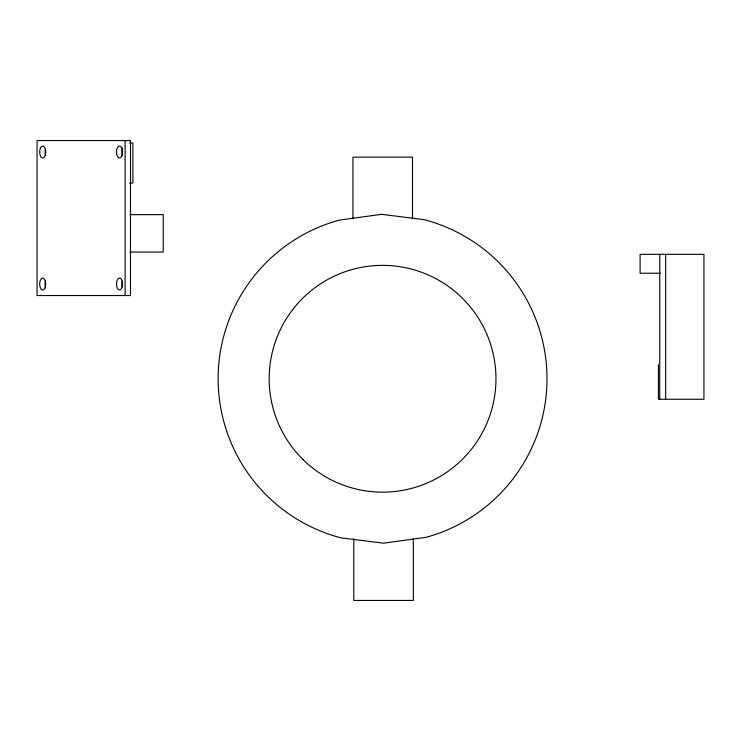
<?xml version="1.0" encoding="UTF-8"?>
<svg xmlns="http://www.w3.org/2000/svg" width="741" height="741" viewBox="0 0 741 741"><rect width="100%" height="100%" fill="white"/><g stroke="black" fill="none" stroke-linecap="round" stroke-linejoin="round"><path stroke-width="1.11" d="M129.518 142.985L132.898 142.985L132.898 183.055L129.518 183.055M129.87 214.64L163.233 214.64L163.233 252.06L129.87 252.06M660.388 273.225L640.104 273.225L640.104 254.33L703.95 254.33L703.95 399.26L658.416 399.26L658.416 364.702M665.64 254.33L665.64 399.26M659.749 254.33L659.749 399.26M413.321 538.837L413.321 600.451L353.79 600.451L353.79 538.837M412.487 218.743L412.487 157.129L352.948 157.129L352.948 218.743M125.127 140.549L125.127 295.529M122.376 155.415A6.011 3.001 90 0 1 122.589 148.107M122.265 287.045A6.011 3.001 90 0 1 122.265 281.034M45.451 281.034A6.011 3.001 90 0 0 45.044 284.044A6.011 3.001 -90 0 0 45.451 287.045M45.664 155.693A6.011 3.001 90 0 1 45.071 152.813L45.071 151.247A6.011 3.001 90 0 1 45.275 149.728M381.578 214.325L339.054 220.179A164.437 164.437 0 0 0 340.962 537.846L383.56 543.19L426.084 537.327A164.437 164.437 0 0 0 424.176 219.669L381.578 214.325M130.499 140.549L37.05 140.549L37.05 295.529L130.499 295.529L130.499 140.549M303.115 459.67A113.401 113.401 0 0 0 492.367 407.115A113.401 113.401 0 0 0 352.225 269.492A113.401 113.401 0 0 0 303.115 459.67M121.617 288.295A6.011 3.001 -90 0 0 120.274 278.236A6.011 3.001 -90 0 0 116.596 285.6A6.011 3.001 -90 0 0 121.617 288.295M121.765 155.971A6.011 3.001 -90 0 0 120.061 146.134A6.011 3.001 -90 0 0 116.652 154.008A6.011 3.001 -90 0 0 121.765 155.971M40.301 148.376A6.011 3.001 90 0 0 42.283 158A6.011 3.001 90 0 0 45.46 149.747A6.011 3.001 90 0 0 40.301 148.376M44.812 288.295A6.011 3.001 -90 0 0 43.46 278.236A6.011 3.001 -90 0 0 39.782 285.6A6.011 3.001 -90 0 0 44.812 288.295"/></g></svg>
